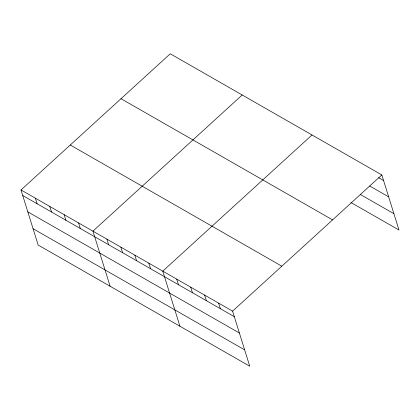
<?xml version="1.0" encoding="UTF-8"?>
<svg xmlns="http://www.w3.org/2000/svg" width="420" height="420" viewBox="0 0 420 420"><rect width="100%" height="100%" fill="white"/><g stroke="black" fill="none" stroke-linecap="round" stroke-linejoin="round"><path stroke-width="0.63" d="M21 189.956L232.575 311.125L249.737 366.219L38.162 245.049L21 189.956L170.263 53.781L381.838 174.951L399 230.044L350.963 202.535M242.198 94.983L92.936 231.152L110.098 286.246M312.018 134.967L162.755 271.136L179.917 326.23M232.575 311.125L381.838 174.951M378.546 177.644L383.576 180.521M369.673 185.987L388.663 196.865M360.397 194.513L393.907 213.701M121.007 98.721L332.582 219.891M70.255 145.016L281.836 266.185M22.732 195.521L234.313 316.691M27.825 211.864L239.4 333.034M33.07 228.706L244.645 349.876M218.615 303.125L220.348 308.695M204.65 295.129L206.383 300.699M190.685 287.133L192.418 292.698M176.72 279.132L178.453 284.702M148.79 263.141L150.528 268.711M134.831 255.145L136.563 260.71M120.866 247.144L122.598 252.714M106.901 239.148L108.633 244.718M78.55 222.91L80.283 228.48M64.16 214.672L65.898 220.243M49.775 206.43L51.508 212M35.385 198.193L37.123 203.763"/></g></svg>
